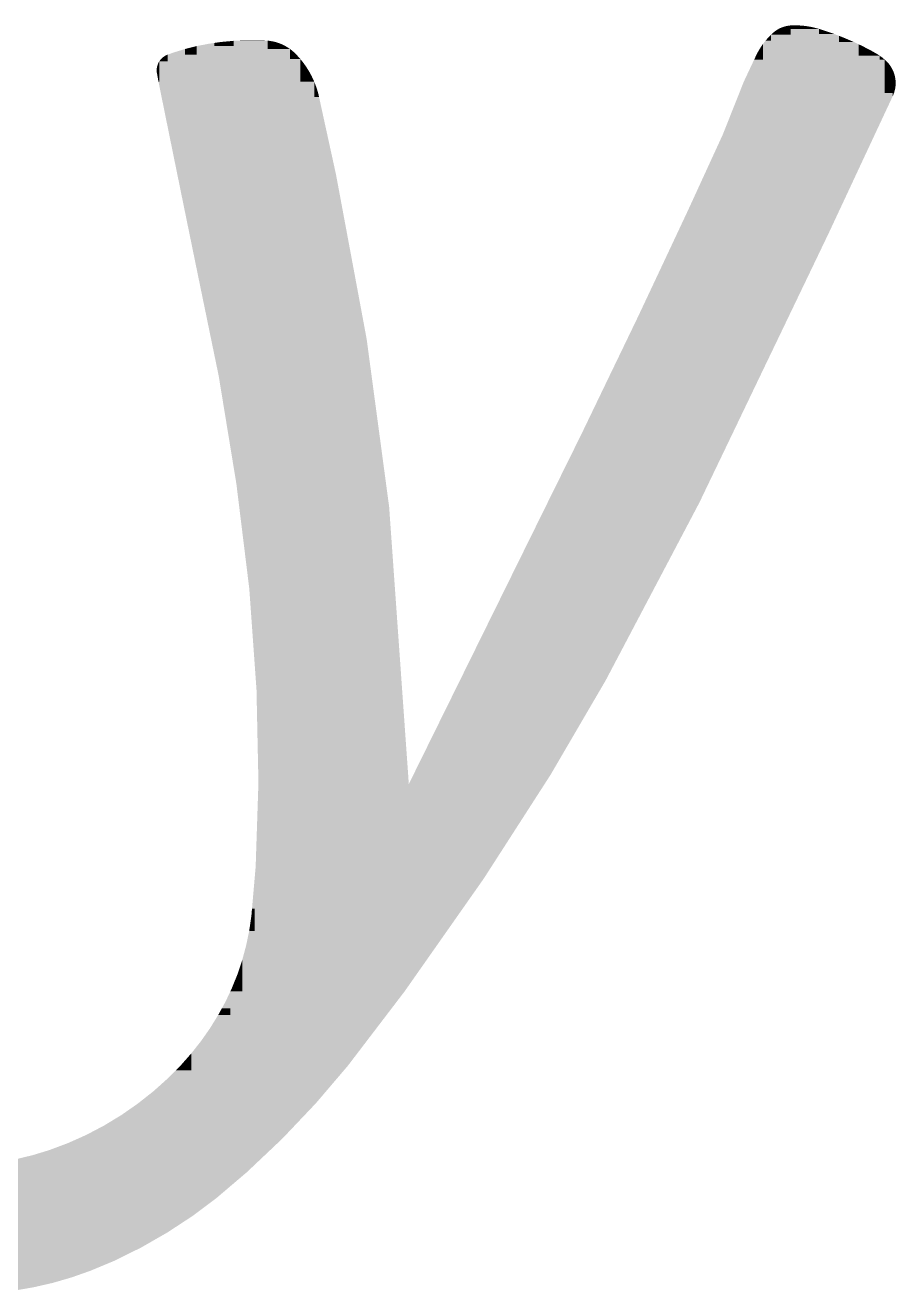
# Model space of a CAD drawing. Extents: x 149 to 8866, y 149 to 4853.
# Drawn here: x 5334.64 to 5362.77, y 4625.41 to 4666.33 of the extents above; entities that cross this region are included whole.
import ezdxf

# ---------------------------------------------------------------- set-up
doc = ezdxf.new("R2010")
doc.units = 0
doc.layers.add('L1D0', color=1, linetype='CONTINUOUS')

msp = doc.modelspace()

# ---------------------------------------------------------------- linework, layer by layer
at = {"layer": 'L1D0'}
for points in [[(5358.561, 4665.835), (5358.647, 4665.934), (5358.739, 4665.835), (5358.739, 4666.029)], [(5358.739, 4666.029), (5358.788, 4666.074), (5358.923, 4666.029), (5358.923, 4666.074)], [(5358.739, 4665.835), (5358.739, 4666.029), (5359.373, 4665.835), (5359.373, 4666.029)], [(5358.788, 4666.074), (5358.813, 4666.097), (5358.923, 4666.074), (5358.923, 4666.097)], [(5358.813, 4666.097), (5358.866, 4666.139), (5358.923, 4666.097), (5358.923, 4666.178)], [(5358.923, 4666.178), (5358.981, 4666.213), (5359.043, 4666.178), (5359.043, 4666.244)], [(5358.923, 4666.029), (5358.923, 4666.178), (5359.373, 4666.029), (5359.373, 4666.178)], [(5359.043, 4666.244), (5359.107, 4666.27), (5359.172, 4666.244), (5359.172, 4666.291)], [(5359.043, 4666.178), (5359.043, 4666.244), (5359.172, 4666.178), (5359.172, 4666.244)], [(5359.172, 4666.291), (5359.238, 4666.308), (5359.238, 4666.291)], [(5359.172, 4666.178), (5359.172, 4666.291), (5359.373, 4666.178), (5359.373, 4666.291)], [(5359.238, 4666.291), (5359.238, 4666.308), (5359.306, 4666.291), (5359.306, 4666.32)], [(5359.306, 4666.291), (5359.306, 4666.32), (5359.373, 4666.291), (5359.373, 4666.327)], [(5359.373, 4666.327), (5359.408, 4666.328), (5359.482, 4666.327), (5359.482, 4666.331)], [(5359.373, 4666.215), (5359.373, 4666.327), (5359.63, 4666.215), (5359.63, 4666.327)], [(5359.373, 4665.731), (5359.373, 4666.215), (5360.287, 4665.731), (5360.287, 4666.215)], [(5359.482, 4666.327), (5359.482, 4666.331), (5359.63, 4666.327), (5359.63, 4666.328)], [(5359.63, 4666.215), (5359.63, 4666.328), (5359.779, 4666.215), (5359.779, 4666.317)], [(5359.779, 4666.271), (5359.779, 4666.317), (5360.071, 4666.271), (5359.926, 4666.298)], [(5359.779, 4666.215), (5359.779, 4666.271), (5360.071, 4666.215), (5360.071, 4666.271)], [(5360.071, 4666.215), (5360.071, 4666.271), (5360.287, 4666.215), (5360.216, 4666.236)], [(5360.287, 4666.055), (5360.287, 4666.215), (5360.771, 4666.055), (5360.449, 4666.165)], [(5360.287, 4665.993), (5360.287, 4666.055), (5360.929, 4665.993), (5360.771, 4666.055)], [(5360.287, 4665.719), (5360.287, 4665.993), (5360.929, 4665.719), (5360.929, 4665.993)], [(5360.929, 4665.793), (5360.929, 4665.993), (5361.41, 4665.793), (5361.091, 4665.93)], [(5339.239, 4665.383), (5339.422, 4665.449), (5339.794, 4665.383), (5339.794, 4665.563)], [(5339.794, 4665.383), (5339.794, 4665.563), (5340.173, 4665.383), (5340.173, 4665.658)], [(5340.173, 4665.658), (5340.555, 4665.733), (5340.749, 4665.658), (5340.749, 4665.761)], [(5340.173, 4665.167), (5340.173, 4665.658), (5341.374, 4665.167), (5341.374, 4665.658)], [(5340.749, 4665.658), (5340.749, 4665.761), (5340.956, 4665.658), (5340.956, 4665.791)], [(5340.956, 4665.658), (5340.956, 4665.791), (5341.374, 4665.658), (5341.374, 4665.83)], [(5341.374, 4665.83), (5341.793, 4665.85), (5341.793, 4665.83)], [(5341.374, 4665.241), (5341.374, 4665.83), (5342.466, 4665.241), (5342.466, 4665.83)], [(5341.793, 4665.83), (5341.793, 4665.85), (5342.213, 4665.83), (5342.213, 4665.848)], [(5342.213, 4665.83), (5342.213, 4665.848), (5342.422, 4665.83), (5342.422, 4665.837)], [(5342.422, 4665.83), (5342.422, 4665.837), (5342.466, 4665.83), (5342.466, 4665.835)], [(5342.466, 4665.789), (5342.466, 4665.835), (5342.552, 4665.789), (5342.552, 4665.825)], [(5342.466, 4665.698), (5342.466, 4665.789), (5342.724, 4665.698), (5342.724, 4665.789)], [(5342.466, 4665.563), (5342.466, 4665.698), (5342.97, 4665.563), (5342.97, 4665.698)], [(5342.466, 4665.241), (5342.466, 4665.563), (5343.195, 4665.241), (5343.195, 4665.563)], [(5342.552, 4665.789), (5342.552, 4665.825), (5342.724, 4665.789), (5342.639, 4665.81)], [(5342.724, 4665.733), (5342.724, 4665.789), (5342.89, 4665.733), (5342.808, 4665.764)], [(5342.724, 4665.698), (5342.724, 4665.733), (5342.97, 4665.698), (5342.89, 4665.733)], [(5342.97, 4665.612), (5342.97, 4665.698), (5343.122, 4665.612), (5343.047, 4665.657)], [(5342.97, 4665.563), (5342.97, 4665.612), (5343.195, 4665.563), (5343.122, 4665.612)], [(5343.195, 4665.451), (5343.195, 4665.563), (5343.329, 4665.451), (5343.264, 4665.509)], [(5358.336, 4665.509), (5358.405, 4665.622), (5358.479, 4665.509), (5358.479, 4665.731)], [(5358.479, 4665.731), (5358.561, 4665.835), (5359.373, 4665.731), (5359.373, 4665.835)], [(5358.479, 4665.223), (5358.479, 4665.731), (5360.287, 4665.223), (5360.287, 4665.731)], [(5360.287, 4665.223), (5360.287, 4665.719), (5361.567, 4665.223), (5361.567, 4665.719)], [(5360.929, 4665.719), (5360.929, 4665.793), (5361.567, 4665.719), (5361.41, 4665.793)], [(5361.567, 4665.509), (5361.567, 4665.719), (5361.979, 4665.509), (5361.706, 4665.652)], [(5338.918, 4665.071), (5338.94, 4665.12), (5338.968, 4665.071), (5338.968, 4665.167)], [(5338.968, 4665.167), (5338.999, 4665.211), (5339.239, 4665.167), (5339.239, 4665.211)], [(5338.968, 4664.504), (5338.968, 4665.167), (5341.374, 4664.504), (5341.374, 4665.167)], [(5338.999, 4665.211), (5339.035, 4665.252), (5339.075, 4665.211), (5339.075, 4665.289)], [(5339.075, 4665.289), (5339.118, 4665.322), (5339.239, 4665.289), (5339.239, 4665.322)], [(5339.075, 4665.211), (5339.075, 4665.289), (5339.239, 4665.211), (5339.239, 4665.289)], [(5339.118, 4665.322), (5339.164, 4665.35), (5339.239, 4665.322), (5339.239, 4665.35)], [(5339.164, 4665.35), (5339.213, 4665.374), (5339.239, 4665.35), (5339.239, 4665.383)], [(5339.239, 4665.167), (5339.239, 4665.383), (5340.173, 4665.167), (5340.173, 4665.383)], [(5341.374, 4664.504), (5341.374, 4665.241), (5343.526, 4664.504), (5343.526, 4665.241)], [(5343.195, 4665.362), (5343.195, 4665.451), (5343.418, 4665.362), (5343.329, 4665.451)], [(5343.195, 4665.241), (5343.195, 4665.362), (5343.526, 4665.241), (5343.418, 4665.362)], [(5343.526, 4664.98), (5343.526, 4665.241), (5343.721, 4664.98), (5343.628, 4665.113)], [(5357.714, 4664.146), (5357.859, 4664.512), (5358.194, 4664.146), (5358.194, 4665.223)], [(5358.194, 4665.223), (5358.246, 4665.334), (5358.479, 4665.223), (5358.479, 4665.334)], [(5358.194, 4664.146), (5358.194, 4665.223), (5362.41, 4664.146), (5362.41, 4665.223)], [(5358.246, 4665.334), (5358.274, 4665.394), (5358.479, 4665.334), (5358.479, 4665.394)], [(5358.274, 4665.394), (5358.336, 4665.509), (5358.479, 4665.394), (5358.479, 4665.509)], [(5361.567, 4665.351), (5361.567, 4665.509), (5361.979, 4665.351), (5361.979, 4665.509)], [(5361.567, 4665.223), (5361.567, 4665.351), (5362.246, 4665.223), (5362.246, 4665.351)], [(5361.979, 4665.433), (5361.979, 4665.509), (5362.114, 4665.433)], [(5361.979, 4665.351), (5361.979, 4665.433), (5362.114, 4665.351), (5362.114, 4665.433)], [(5362.114, 4665.351), (5362.114, 4665.433), (5362.246, 4665.351), (5362.159, 4665.407)], [(5362.246, 4665.223), (5362.246, 4665.351), (5362.41, 4665.223), (5362.33, 4665.29)], [(5362.41, 4665.163), (5362.41, 4665.223), (5362.475, 4665.163), (5362.449, 4665.188)], [(5362.41, 4665.109), (5362.41, 4665.163), (5362.526, 4665.109), (5362.475, 4665.163)], [(5362.41, 4665.052), (5362.41, 4665.109), (5362.571, 4665.052), (5362.526, 4665.109)], [(5338.882, 4664.858), (5338.883, 4664.912), (5338.968, 4664.858), (5338.968, 4664.912)], [(5338.886, 4664.804), (5338.882, 4664.858), (5338.968, 4664.804), (5338.968, 4664.858)], [(5338.883, 4664.912), (5338.889, 4664.966), (5338.968, 4664.912), (5338.968, 4664.966)], [(5338.891, 4664.777), (5338.886, 4664.804), (5338.968, 4664.777), (5338.968, 4664.804)], [(5338.889, 4664.966), (5338.901, 4665.019), (5338.968, 4664.966), (5338.968, 4665.019)], [(5338.941, 4664.504), (5338.891, 4664.777), (5338.968, 4664.504), (5338.968, 4664.777)], [(5338.901, 4665.019), (5338.918, 4665.071), (5338.968, 4665.019), (5338.968, 4665.071)], [(5343.526, 4664.842), (5343.526, 4664.98), (5343.807, 4664.842), (5343.721, 4664.98)], [(5343.526, 4664.7), (5343.526, 4664.842), (5343.885, 4664.7), (5343.807, 4664.842)], [(5343.526, 4664.553), (5343.526, 4664.7), (5343.955, 4664.553), (5343.885, 4664.7)], [(5362.41, 4664.991), (5362.41, 4665.052), (5362.612, 4664.991), (5362.571, 4665.052)], [(5362.41, 4664.928), (5362.41, 4664.991), (5362.649, 4664.928), (5362.612, 4664.991)], [(5362.41, 4664.862), (5362.41, 4664.928), (5362.682, 4664.862), (5362.649, 4664.928)], [(5362.41, 4664.794), (5362.41, 4664.862), (5362.709, 4664.794), (5362.682, 4664.862)], [(5362.41, 4664.724), (5362.41, 4664.794), (5362.731, 4664.724), (5362.709, 4664.794)], [(5362.41, 4664.653), (5362.41, 4664.724), (5362.747, 4664.653), (5362.731, 4664.724)], [(5339.213, 4663.162), (5338.996, 4664.231), (5339.213, 4664.504), (5338.941, 4664.504)], [(5339.213, 4663.162), (5339.213, 4664.504), (5343.975, 4663.162), (5343.975, 4664.504)], [(5343.526, 4664.504), (5343.526, 4664.553), (5343.975, 4664.504), (5343.955, 4664.553)], [(5343.975, 4664.247), (5343.975, 4664.504), (5344.069, 4664.247), (5344.016, 4664.401)], [(5362.41, 4664.58), (5362.41, 4664.653), (5362.759, 4664.58), (5362.747, 4664.653)], [(5362.41, 4664.507), (5362.41, 4664.58), (5362.765, 4664.507), (5362.759, 4664.58)], [(5362.41, 4664.434), (5362.41, 4664.507), (5362.766, 4664.434), (5362.765, 4664.507)], [(5362.41, 4664.361), (5362.41, 4664.434), (5362.761, 4664.361), (5362.766, 4664.434)], [(5362.41, 4664.288), (5362.41, 4664.361), (5362.75, 4664.288), (5362.761, 4664.361)], [(5343.975, 4664.091), (5343.975, 4664.247), (5344.113, 4664.091), (5344.069, 4664.247)], [(5343.975, 4664.011), (5343.975, 4664.091), (5344.13, 4664.011), (5344.113, 4664.091)], [(5343.975, 4663.162), (5343.975, 4664.011), (5344.315, 4663.162), (5344.13, 4664.011)], [(5357.179, 4662.799), (5357.524, 4663.668), (5357.714, 4662.799), (5357.714, 4664.146)], [(5357.714, 4662.799), (5357.714, 4664.146), (5362.091, 4662.799), (5362.091, 4664.146)], [(5362.091, 4664.044), (5362.091, 4664.146), (5362.673, 4664.044), (5362.673, 4664.146)], [(5362.091, 4662.799), (5362.091, 4664.044), (5362.673, 4664.044)], [(5362.41, 4664.216), (5362.41, 4664.288), (5362.735, 4664.216), (5362.75, 4664.288)], [(5362.41, 4664.146), (5362.41, 4664.216), (5362.714, 4664.146), (5362.735, 4664.216)], [(5362.673, 4664.044), (5362.673, 4664.146), (5362.688, 4664.077), (5362.714, 4664.146)], [(5339.43, 4662.094), (5339.213, 4663.162), (5344.549, 4662.094), (5344.315, 4663.162)], [(5356.789, 4661.949), (5357.179, 4662.799), (5361.694, 4661.949), (5362.091, 4662.799)], [(5339.687, 4660.833), (5339.43, 4662.094), (5339.687, 4662.094)], [(5339.687, 4660.833), (5339.687, 4662.094), (5344.549, 4660.833), (5344.549, 4662.094)], [(5344.549, 4660.833), (5344.549, 4662.094), (5344.803, 4660.833), (5344.68, 4661.493)], [(5356.058, 4660.355), (5356.789, 4661.949), (5360.95, 4660.355), (5361.694, 4661.949)], [(5339.945, 4659.571), (5339.687, 4660.833), (5345.038, 4659.571), (5344.803, 4660.833)], [(5355.313, 4658.767), (5356.058, 4660.355), (5360.198, 4658.767), (5360.198, 4660.355)], [(5360.198, 4658.767), (5360.198, 4660.355), (5360.594, 4659.593), (5360.95, 4660.355)], [(5340.236, 4658.15), (5339.945, 4659.571), (5340.236, 4659.571)], [(5340.236, 4658.15), (5340.236, 4659.571), (5345.038, 4658.15), (5345.038, 4659.571)], [(5345.038, 4658.15), (5345.038, 4659.571), (5345.303, 4658.15), (5345.152, 4658.96)], [(5354.438, 4656.906), (5355.313, 4658.767), (5359.305, 4656.906), (5360.198, 4658.767)], [(5340.529, 4656.727), (5340.236, 4658.15), (5345.568, 4656.727), (5345.303, 4658.15)], [(5340.641, 4656.181), (5340.529, 4656.727), (5345.669, 4656.181), (5345.568, 4656.727)], [(5354.089, 4656.181), (5354.438, 4656.906), (5358.957, 4656.181), (5359.305, 4656.906)], [(5340.886, 4654.994), (5340.641, 4656.181), (5345.669, 4654.994), (5345.669, 4656.181)], [(5345.669, 4653.381), (5345.669, 4656.181), (5346.044, 4653.381)], [(5353.545, 4655.053), (5354.089, 4656.181), (5354.089, 4655.053)], [(5354.089, 4655.053), (5354.089, 4656.181), (5358.415, 4655.053), (5358.415, 4656.181)], [(5358.415, 4655.053), (5358.415, 4656.181), (5358.469, 4655.165), (5358.957, 4656.181)], [(5341.458, 4651.502), (5340.886, 4654.994), (5345.669, 4651.502), (5345.669, 4654.994)], [(5352.621, 4653.133), (5353.545, 4655.053), (5357.495, 4653.133), (5358.415, 4655.053)], [(5345.669, 4650.76), (5345.669, 4653.381), (5346.395, 4650.76), (5346.044, 4653.381)], [(5351.678, 4651.222), (5352.621, 4653.133), (5356.578, 4651.222), (5357.495, 4653.133)], [(5341.674, 4649.746), (5341.458, 4651.502), (5345.669, 4649.746), (5345.669, 4651.502)], [(5351.519, 4650.9), (5351.678, 4651.222), (5356.424, 4650.9), (5356.578, 4651.222)], [(5350.655, 4649.147), (5351.519, 4650.9), (5355.501, 4649.147), (5356.424, 4650.9)], [(5345.669, 4648.124), (5345.669, 4650.76), (5346.582, 4648.124), (5346.395, 4650.76)], [(5341.874, 4648.119), (5341.674, 4649.746), (5345.669, 4648.119), (5345.669, 4649.746)], [(5350.151, 4648.124), (5350.655, 4649.147), (5350.655, 4648.124)], [(5350.655, 4646.716), (5350.655, 4649.147), (5354.22, 4646.716), (5355.501, 4649.147)], [(5342.108, 4644.848), (5341.874, 4648.119), (5345.669, 4644.848), (5345.669, 4648.119)], [(5345.669, 4641.794), (5345.669, 4648.124), (5347.031, 4641.794), (5346.582, 4648.124)], [(5347.031, 4641.794), (5350.151, 4648.124), (5350.655, 4641.794), (5350.655, 4648.124)], [(5350.655, 4645.15), (5350.655, 4646.716), (5353.396, 4645.15), (5354.22, 4646.716)], [(5350.655, 4640.605), (5350.655, 4645.15), (5351.612, 4642.093), (5353.396, 4645.15)], [(5342.142, 4643.209), (5342.108, 4644.848), (5345.669, 4643.209), (5345.669, 4644.848)], [(5342.171, 4641.847), (5342.142, 4643.209), (5345.669, 4641.847), (5345.669, 4643.209)], [(5342.13, 4640.605), (5342.171, 4641.847), (5345.669, 4640.605), (5345.669, 4641.847)], [(5345.669, 4640.605), (5345.669, 4641.794), (5347.031, 4640.605), (5347.031, 4641.794)], [(5347.031, 4640.605), (5347.031, 4641.794), (5350.655, 4640.605), (5350.655, 4641.794)], [(5342.047, 4638.732), (5342.081, 4639.122), (5342.13, 4638.732), (5342.13, 4640.605)], [(5342.13, 4638.732), (5342.13, 4640.605), (5349.45, 4638.732), (5349.45, 4640.605)], [(5349.45, 4638.732), (5349.45, 4640.605), (5350.655, 4640.605)], [(5341.963, 4637.765), (5342.047, 4638.732), (5342.047, 4637.765)], [(5342.047, 4637.045), (5342.047, 4638.732), (5348.267, 4637.045), (5348.267, 4638.732)], [(5348.267, 4637.045), (5348.267, 4638.732), (5349.45, 4638.732)], [(5341.942, 4637.523), (5341.963, 4637.765), (5342.047, 4637.523), (5342.047, 4637.765)], [(5341.872, 4637.045), (5341.942, 4637.523), (5342.047, 4637.045), (5342.047, 4637.523)], [(5341.647, 4636.103), (5341.773, 4636.57), (5341.872, 4636.103), (5341.872, 4637.045)], [(5341.872, 4636.103), (5341.872, 4637.045), (5346.893, 4636.103), (5346.893, 4637.045)], [(5346.893, 4635.086), (5346.893, 4637.045), (5348.267, 4637.045)], [(5341.494, 4635.644), (5341.647, 4636.103), (5341.647, 4635.644)], [(5341.647, 4635.086), (5341.647, 4636.103), (5346.893, 4635.086), (5346.893, 4636.103)], [(5341.313, 4635.195), (5341.494, 4635.644), (5341.647, 4635.195), (5341.647, 4635.644)], [(5340.991, 4634.544), (5341.107, 4634.756), (5341.262, 4634.544), (5341.262, 4635.086)], [(5341.262, 4635.086), (5341.313, 4635.195), (5341.647, 4635.086), (5341.647, 4635.195)], [(5341.262, 4633.897), (5341.262, 4635.086), (5345.371, 4633.897), (5345.371, 4635.086)], [(5345.371, 4633.09), (5345.371, 4635.086), (5345.543, 4633.316), (5346.893, 4635.086)], [(5340.87, 4634.324), (5340.991, 4634.544), (5341.262, 4634.324), (5341.262, 4634.544)], [(5340.606, 4633.897), (5340.87, 4634.324), (5341.262, 4633.897), (5341.262, 4634.324)], [(5340.007, 4633.09), (5340.318, 4633.485), (5340.606, 4633.09), (5340.606, 4633.897)], [(5340.606, 4633.09), (5340.606, 4633.897), (5345.371, 4633.09), (5345.371, 4633.897)], [(5339.675, 4632.713), (5340.007, 4633.09), (5340.007, 4632.713)], [(5340.007, 4631.46), (5340.007, 4633.09), (5344.017, 4631.46), (5344.017, 4633.09)], [(5344.017, 4632.685), (5344.017, 4633.09), (5345.062, 4632.685), (5345.371, 4633.09)], [(5339.27, 4632.301), (5339.499, 4632.534), (5340.007, 4632.301), (5340.007, 4632.534)], [(5339.499, 4632.534), (5339.675, 4632.713), (5340.007, 4632.534), (5340.007, 4632.713)], [(5344.017, 4631.46), (5344.017, 4632.685), (5344.034, 4631.478), (5345.062, 4632.685)], [(5338.785, 4631.865), (5339.27, 4632.301), (5340.007, 4631.865), (5340.007, 4632.301)], [(5338.273, 4631.46), (5338.785, 4631.865), (5340.007, 4631.46), (5340.007, 4631.865)], [(5337.459, 4630.918), (5337.738, 4631.087), (5338.273, 4630.918), (5338.273, 4631.46)], [(5338.273, 4630.327), (5338.273, 4631.46), (5342.944, 4630.327), (5344.017, 4631.46)], [(5336.612, 4630.449), (5337.183, 4630.75), (5337.459, 4630.449), (5337.459, 4630.918)], [(5337.459, 4630.449), (5337.459, 4630.918), (5338.273, 4630.449), (5338.273, 4630.918)], [(5336.021, 4630.185), (5336.612, 4630.449), (5336.612, 4630.185)], [(5336.612, 4629.185), (5336.612, 4630.449), (5338.273, 4629.185), (5338.273, 4630.449)], [(5338.273, 4629.185), (5338.273, 4630.327), (5341.731, 4629.185), (5341.731, 4630.327)], [(5341.731, 4629.185), (5341.731, 4630.327), (5341.793, 4629.238), (5342.944, 4630.327)], [(5334.874, 4629.792), (5335.108, 4629.863), (5335.417, 4629.792), (5335.417, 4629.958)], [(5335.417, 4629.958), (5336.021, 4630.185), (5336.021, 4629.958)], [(5335.417, 4629.792), (5335.417, 4629.958), (5336.021, 4629.792), (5336.021, 4629.958)], [(5336.021, 4629.792), (5336.021, 4630.185), (5336.612, 4629.792), (5336.612, 4630.185)], [(5334.399, 4629.185), (5334.399, 4629.677), (5334.874, 4629.185), (5334.874, 4629.792)], [(5334.874, 4629.185), (5334.874, 4629.792), (5336.612, 4629.185), (5336.612, 4629.792)], [(5330.653, 4627.246), (5330.653, 4629.185), (5335.523, 4627.246), (5335.523, 4629.185)], [(5335.523, 4627.285), (5335.523, 4629.185), (5339.218, 4627.285), (5339.218, 4629.185)], [(5339.218, 4628.407), (5339.218, 4629.185), (5340.817, 4628.407), (5340.817, 4629.185)], [(5340.817, 4628.407), (5340.817, 4629.185), (5341.189, 4628.724), (5341.731, 4629.185)], [(5339.218, 4627.285), (5339.218, 4628.407), (5340.035, 4627.821), (5340.817, 4628.407)], [(5331.865, 4625.661), (5331.865, 4627.246), (5335.523, 4625.661), (5335.523, 4627.246)], [(5335.523, 4626.367), (5335.523, 4627.285), (5337.493, 4626.367), (5337.493, 4627.285)], [(5337.493, 4626.367), (5337.493, 4627.285), (5338.369, 4626.799), (5339.218, 4627.285)], [(5335.523, 4626.055), (5335.523, 4626.367), (5336.746, 4626.055), (5336.746, 4626.367)], [(5336.746, 4626.055), (5336.746, 4626.367), (5337.042, 4626.179), (5337.493, 4626.367)], [(5335.523, 4625.661), (5335.523, 4626.055), (5336.14, 4625.841), (5336.746, 4626.055)], [(5334.264, 4625.409), (5334.264, 4625.661), (5334.897, 4625.518), (5335.523, 4625.661)]]:
    msp.add_solid(points, dxfattribs=at)

doc.saveas('drawing.dxf')
